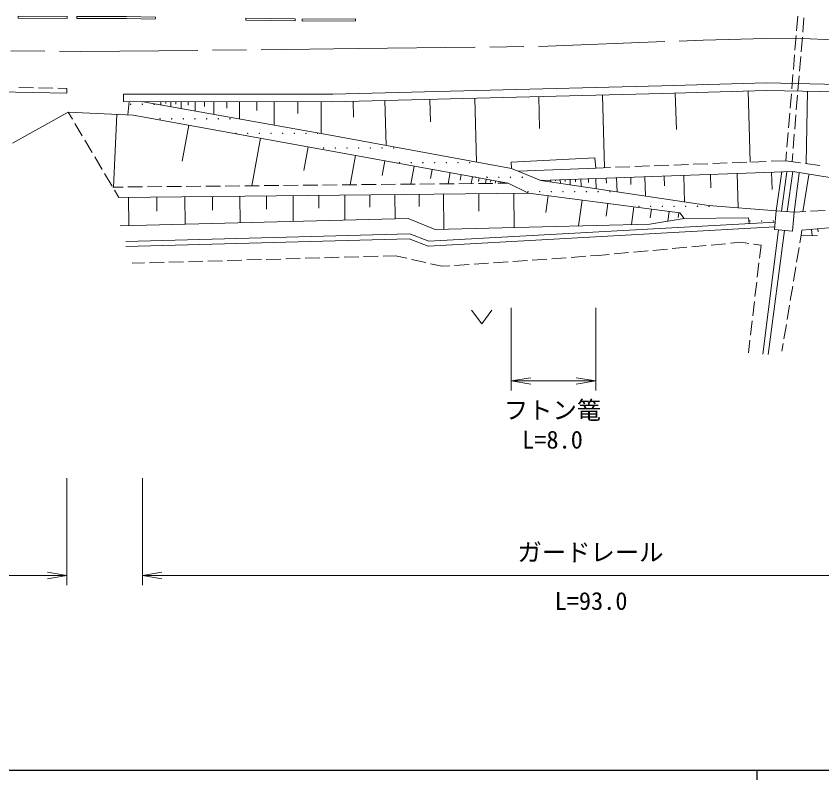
# Model space of a CAD drawing. Units: millimetres, scale not verified. Extents: x 40000 to 680000, y 20000 to 380000.
# Drawn here: x 291914 to 374665, y 204000 to 282492 of the extents above; entities that cross this region are included whole.
import ezdxf
from ezdxf.enums import TextEntityAlignment as Align

# ---------------------------------------------------------------- set-up
doc = ezdxf.new("R2010")
doc.units = ezdxf.units.MM
doc.header["$LTSCALE"] = 1000
doc.linetypes.add('CHAIN', pattern=[18.5, 12, -1.5, 3.5, -1.5])
for name, color, linetype, lineweight in [('M-BMK', 2, 'CHAIN', 13), ('M-STR-HTXT', 7, 'Continuous', 13), ('M-TTL-BAND', 7, 'Continuous', 25), ('M-WORK', 1, 'Continuous', 13)]:
    doc.layers.add(name, color=color, linetype=linetype, lineweight=lineweight)
doc.styles.add('ＭＳ ゴシック', font='')
doc.styles.get('ＭＳ ゴシック').set_extended_font_data('MS Gothic')

# ---------------------------------------------------------------- blocks, each defined once
blk = doc.blocks.new('open_arrow')
at = {"color": 0, "linetype": 'Continuous', "lineweight": -2}
blk.add_lwpolyline([(7.5, 1.25), (0, 0), (7.5, -1.25)], dxfattribs=at)

msp = doc.modelspace()

# ---------------------------------------------------------------- linework, layer by layer
at = {"layer": 'M-BMK'}
for p, q in [((346530, 279386), (362475, 280025)), ((362475, 280025), (368908, 280185)), ((368908, 280185), (373464, 280145)), ((373464, 280145), (378059, 279959)), ((277861, 279103), (298577, 278847)), ((298577, 278847), (327049, 279146)), ((327049, 279146), (346530, 279386))]:
    msp.add_line(p, q, dxfattribs=at)
at = {"layer": 'M-STR-HTXT'}
for p, q in [((342760, 252500), (342760, 244000)), ((351445, 252500), (351445, 244000)), ((342760, 245000), (351445, 245000)), ((297124, 235000), (297124, 224000)), ((304880, 235000), (304880, 224000)), ((240784, 225000), (297124, 225000)), ((304880, 225000), (397000, 225000))]:
    msp.add_line(p, q, dxfattribs=at)
at = {"layer": 'M-TTL-BAND'}
for p, q in [((40000, 205000), (579000, 205000)), ((368000, 205000), (368000, 204000))]:
    msp.add_line(p, q, dxfattribs=at)
at = {"layer": 'M-WORK'}
for p, q in [((292127, 282292), (292128, 282492)), ((292127, 282292), (297153, 282257)), ((292128, 282492), (297154, 282457)), ((297153, 282257), (297154, 282457)), ((298147, 282439), (303248, 282457)), ((298147, 282439), (298148, 282239)), ((298148, 282239), (303245, 282257)), ((303245, 282257), (306211, 282168)), ((303248, 282457), (306217, 282368)), ((306211, 282168), (306217, 282368)), ((315495, 282075), (315497, 282275)), ((315497, 282275), (320577, 282221)), ((320575, 282021), (320577, 282221)), ((321283, 282168), (326771, 282221)), ((326773, 282021), (326771, 282221)), ((372190, 282481), (372065, 280986)), ((372824, 282325), (372700, 280830)), ((315495, 282075), (320575, 282021)), ((321285, 281968), (321283, 282168)), ((321285, 281968), (326773, 282021)), ((372024, 280488), (371900, 278993)), ((372658, 280331), (372534, 278837)), ((371859, 278495), (371735, 277000)), ((372493, 278338), (372369, 276843)), ((371693, 276502), (371569, 275007)), ((240772, 275829), (297113, 274560)), ((358233, 275315), (368983, 275634)), ((368983, 275634), (376416, 275475)), ((372328, 276345), (372203, 274850)), ((292198, 275171), (293698, 275137)), ((294197, 275126), (295697, 275092)), ((296197, 275081), (297124, 275060)), ((297124, 275060), (297113, 274560)), ((324426, 274476), (339212, 274835)), ((339212, 274835), (358233, 275315)), ((358255, 274535), (368986, 274854)), ((367084, 274798), (367302, 267491)), ((368986, 274854), (376378, 274695)), ((373198, 274764), (373038, 267348)), ((302949, 274480), (324426, 274476)), ((302949, 273700), (302949, 274480)), ((324436, 273696), (339231, 274055)), ((334411, 273938), (334467, 271629)), ((339029, 274051), (339189, 267494)), ((339231, 274055), (358255, 274535)), ((345586, 274216), (345669, 270937)), ((352143, 274381), (352331, 266909)), ((359614, 274575), (359725, 270840)), ((371528, 274508), (371404, 273014)), ((372162, 274352), (372038, 272857)), ((302949, 273700), (324436, 273696)), ((303529, 273700), (303397, 272337)), ((324009, 270295), (304788, 273700)), ((306788, 273699), (306788, 273345)), ((307288, 273699), (307288, 273522)), ((307788, 273699), (307788, 273168)), ((308319, 273699), (308319, 273433)), ((308849, 273699), (308849, 272980)), ((309568, 273699), (309568, 273339)), ((310286, 273698), (310286, 272726)), ((311259, 273698), (311259, 273212)), ((312232, 273698), (312231, 272381)), ((313549, 273698), (313548, 273039)), ((314866, 273697), (314865, 271915)), ((316648, 273697), (316648, 272806)), ((318431, 273697), (318431, 271283)), ((320845, 273696), (320845, 272489)), ((323258, 273696), (323258, 270428)), ((326525, 273746), (326565, 272113)), ((329792, 273826), (329904, 269207)), ((291549, 269434), (297263, 272630)), ((297263, 272630), (303937, 272311)), ((297263, 272630), (297694, 271902)), ((302257, 272391), (301899, 264916)), ((303937, 272311), (342446, 265322)), ((371362, 272515), (371238, 271020)), ((371997, 272359), (371873, 270864)), ((297949, 271472), (298714, 270182)), ((309646, 271275), (308978, 267593)), ((317010, 269938), (316124, 265058)), ((342800, 266827), (324009, 270295)), ((371197, 270522), (371073, 269027)), ((371831, 270366), (371707, 268871)), ((298969, 269751), (299733, 268461)), ((321890, 269052), (321447, 266613)), ((326770, 268167), (326224, 265159)), ((371031, 268529), (370957, 267633)), ((371666, 268373), (371597, 267545)), ((299988, 268031), (300753, 266740)), ((329777, 267621), (329504, 266117)), ((351338, 267941), (342760, 267488)), ((342760, 267488), (342800, 266827)), ((351445, 266875), (351338, 267941)), ((361451, 267264), (362949, 267322)), ((363449, 267341), (364948, 267399)), ((365448, 267419), (366946, 267477)), ((367446, 267496), (368945, 267555)), ((369445, 267574), (370957, 267633)), ((370957, 267633), (372483, 267424)), ((372979, 267356), (374465, 267153)), ((332785, 267075), (332448, 265222)), ((334638, 266739), (334470, 265812)), ((345806, 265600), (342800, 266827)), ((343500, 266541), (351445, 266875)), ((371666, 266523), (345806, 265600)), ((351445, 266875), (352957, 266934)), ((353457, 266953), (354955, 267011)), ((355455, 267031), (356954, 267089)), ((357454, 267108), (358952, 267167)), ((359452, 267186), (360951, 267244)), ((369977, 262497), (370549, 266520)), ((371049, 266501), (370527, 262449)), ((371111, 262398), (371666, 266523)), ((371666, 266523), (388907, 263786)), ((301007, 266310), (301772, 265019)), ((336492, 266403), (336284, 265260)), ((337634, 266195), (337530, 265624)), ((338776, 265988), (338649, 265284)), ((339480, 265860), (339416, 265508)), ((340184, 265732), (340106, 265299)), ((340676, 265643), (340637, 265426)), ((346805, 265635), (346812, 265449)), ((347305, 265653), (347308, 265560)), ((347804, 265671), (347818, 265298)), ((348304, 265689), (348311, 265502)), ((348804, 265707), (348824, 265146)), ((349364, 265727), (349374, 265447)), ((349924, 265747), (349952, 264977)), ((350694, 265774), (350708, 265389)), ((351464, 265802), (351501, 264744)), ((352521, 265839), (352540, 265311)), ((353578, 265877), (353630, 264425)), ((355031, 265929), (355056, 265203)), ((356483, 265981), (356554, 263986)), ((358478, 266052), (358514, 265055)), ((360473, 266123), (360571, 263383)), ((363214, 266221), (363263, 264851)), ((365955, 266319), (366082, 262787)), ((369487, 266445), (369550, 264679)), ((371806, 262338), (372324, 266346)), ((373312, 266193), (372724, 262388)), ((301834, 264915), (302891, 264926)), ((303391, 264931), (304891, 264946)), ((305391, 264951), (306891, 264966)), ((307391, 264971), (308890, 264986)), ((309390, 264991), (310890, 265006)), ((311390, 265011), (312890, 265026)), ((313390, 265031), (314890, 265046)), ((315390, 265051), (316890, 265066)), ((317390, 265071), (318890, 265086)), ((319390, 265091), (320890, 265106)), ((321390, 265111), (322890, 265126)), ((323390, 265131), (324890, 265146)), ((325390, 265151), (326890, 265166)), ((327390, 265171), (328889, 265186)), ((329389, 265191), (330889, 265206)), ((331389, 265211), (332889, 265226)), ((333389, 265231), (334889, 265246)), ((335389, 265251), (336889, 265266)), ((337389, 265271), (338889, 265286)), ((339389, 265291), (340889, 265306)), ((341168, 265554), (341124, 265309)), ((341389, 265311), (342446, 265322)), ((341660, 265465), (341638, 265342)), ((342446, 265322), (344542, 264310)), ((345806, 265600), (363016, 263015)), ((302027, 264589), (302458, 263861)), ((302458, 263861), (344542, 264310)), ((314885, 263994), (314914, 261261)), ((317618, 264023), (317632, 262656)), ((320350, 264052), (320378, 261399)), ((323003, 264080), (323017, 262754)), ((325656, 264108), (325683, 261533)), ((328231, 264136), (328245, 262848)), ((330807, 264163), (330833, 261663)), ((333307, 264190), (333320, 262940)), ((335807, 264217), (335846, 260599)), ((339425, 264255), (339444, 262447)), ((343042, 264294), (343079, 260776)), ((344542, 264310), (360082, 262276)), ((346542, 264048), (346314, 262304)), ((303458, 263872), (303489, 260973)), ((306357, 263903), (306372, 262453)), ((309256, 263934), (309286, 261119)), ((312071, 263964), (312086, 262556)), ((350030, 263591), (349682, 260938)), ((352683, 263244), (352509, 261918)), ((355336, 262897), (355097, 261071)), ((357163, 262658), (357043, 261745)), ((358989, 262419), (358858, 261421)), ((363016, 263015), (369977, 262497)), ((369807, 260560), (369977, 262497)), ((369977, 262497), (371806, 262338)), ((371806, 262338), (371637, 260400)), ((371806, 262338), (373008, 262403)), ((373507, 262431), (375005, 262513)), ((302611, 260951), (332171, 261697)), ((332171, 261697), (334960, 260578)), ((356996, 261117), (360508, 261690)), ((359987, 262288), (359922, 261789)), ((360082, 262276), (360508, 261690)), ((360508, 261690), (367142, 261777)), ((367142, 261777), (367192, 261177)), ((334220, 258854), (369830, 260822)), ((334299, 259359), (369874, 261326)), ((334960, 260578), (356996, 261117)), ((372616, 260481), (378185, 260998)), ((303178, 259319), (332363, 260105)), ((332363, 260105), (334299, 259359)), ((368584, 247760), (370219, 260524)), ((370827, 260471), (369143, 247706)), ((371637, 260400), (369807, 260560)), ((372400, 259193), (372530, 259981)), ((372530, 259981), (372616, 260481)), ((372530, 259981), (374210, 259922)), ((373612, 260574), (373670, 259941)), ((374244, 260632), (374274, 260316)), ((303192, 258819), (332277, 259602)), ((332277, 259602), (334220, 258854)), ((363285, 258966), (364778, 259104)), ((365276, 259150), (366402, 259254)), ((366402, 259254), (367163, 259140)), ((367657, 259066), (368418, 258952)), ((353327, 258046), (354821, 258184)), ((355319, 258230), (356812, 258368)), ((357310, 258414), (358804, 258552)), ((359302, 258598), (360795, 258736)), ((361293, 258782), (362787, 258920)), ((368418, 258952), (368263, 257633)), ((372074, 257220), (372318, 258700)), ((311606, 257314), (313105, 257357)), ((313605, 257371), (315104, 257414)), ((315604, 257429), (317103, 257472)), ((317603, 257487), (319103, 257530)), ((319602, 257544), (321102, 257587)), ((321602, 257602), (323101, 257645)), ((323601, 257659), (325100, 257703)), ((325600, 257717), (327099, 257760)), ((327599, 257775), (329098, 257818)), ((329598, 257832), (330870, 257869)), ((330870, 257869), (332046, 257601)), ((332533, 257490), (333996, 257156)), ((342933, 257284), (344429, 257388)), ((344928, 257423), (346424, 257527)), ((346923, 257562), (348419, 257667)), ((348918, 257701), (350415, 257806)), ((350913, 257840), (351703, 257896)), ((351703, 257896), (352829, 258000)), ((303836, 257090), (305108, 257126)), ((305608, 257141), (307108, 257184)), ((307607, 257198), (309107, 257242)), ((309607, 257256), (311106, 257299)), ((334483, 257045), (335659, 256777)), ((335659, 256777), (336449, 256832)), ((336947, 256867), (338444, 256971)), ((338943, 257006), (340439, 257110)), ((340938, 257145), (342434, 257249)), ((368204, 257136), (368029, 255647)), ((371748, 255247), (371993, 256727)), ((367970, 255150), (367795, 253660)), ((371422, 253274), (371667, 254753)), ((367736, 253164), (367561, 251674)), ((371096, 251300), (371341, 252780)), ((338679, 252263), (339729, 250863)), ((339729, 250863), (340779, 252263)), ((367502, 251178), (367327, 249688)), ((370770, 249327), (371015, 250807)), ((367268, 249191), (367113, 247872)), ((370559, 248046), (370689, 248834))]:
    msp.add_line(p, q, dxfattribs=at)
for centre in [(303687, 273439), (304887, 273439), (306087, 273439), (306687, 271939), (307887, 271939), (309087, 271939), (310287, 271939), (311487, 271939), (312687, 271939), (313887, 271939), (314487, 270439), (315687, 270439), (316887, 270439), (318087, 270439), (319287, 270439), (320487, 270439), (321687, 270439), (322887, 270439), (323487, 268939), (324687, 268939), (325887, 268939), (327087, 268939), (328287, 268939), (329487, 268939), (330687, 268939), (331287, 267439), (332487, 267439), (333687, 267439), (334887, 267439), (336087, 267439), (337287, 267439), (338487, 267439), (340287, 265939), (341487, 265939), (342687, 265939), (343887, 265939), (344487, 264439), (345687, 264439), (346887, 264439), (348087, 264439), (349287, 264439), (350487, 264439), (351687, 264439), (352887, 264439), (355887, 262939), (357087, 262939), (358287, 262939), (359487, 262939), (360687, 262939), (361887, 262939), (363087, 262939), (367287, 261439), (368487, 261439), (369687, 261439)]:
    msp.add_circle(centre, 22.5, dxfattribs=at)
for centre, start, end in [((339087, 265939), 331.86426, 187.56326), ((364287, 262939), 227.29088, 304.1968)]:
    msp.add_arc(centre, 22.5, start, end, dxfattribs=at)

# ---------------------------------------------------------------- block references
at = {"layer": 'M-STR-HTXT', "xscale": 267, "yscale": 267}
for p in [(342760, 245000), (304880, 225000)]:
    msp.add_blockref('open_arrow', p, dxfattribs=at)
at = {"layer": 'M-STR-HTXT', "xscale": 267, "yscale": 267, "rotation": 180}
for p in [(351445, 245000), (297124, 225000)]:
    msp.add_blockref('open_arrow', p, dxfattribs=at)

# ---------------------------------------------------------------- texts
at = {"layer": 'M-STR-HTXT', "style": 'ＭＳ ゴシック'}
for s, p in [('フトン篭', (347000, 242000)), ('ガードレール', (350899, 227397))]:
    msp.add_text(s, height=1833, dxfattribs=at).set_placement(p, align=Align.MIDDLE_CENTER)
for s, p in [('L=8.0', (347000, 237500)), ('L=93.0', (350959, 220923))]:
    msp.add_text(s, height=1833, dxfattribs=at).set_placement(p, align=Align.BOTTOM_CENTER)

doc.saveas('drawing.dxf')
